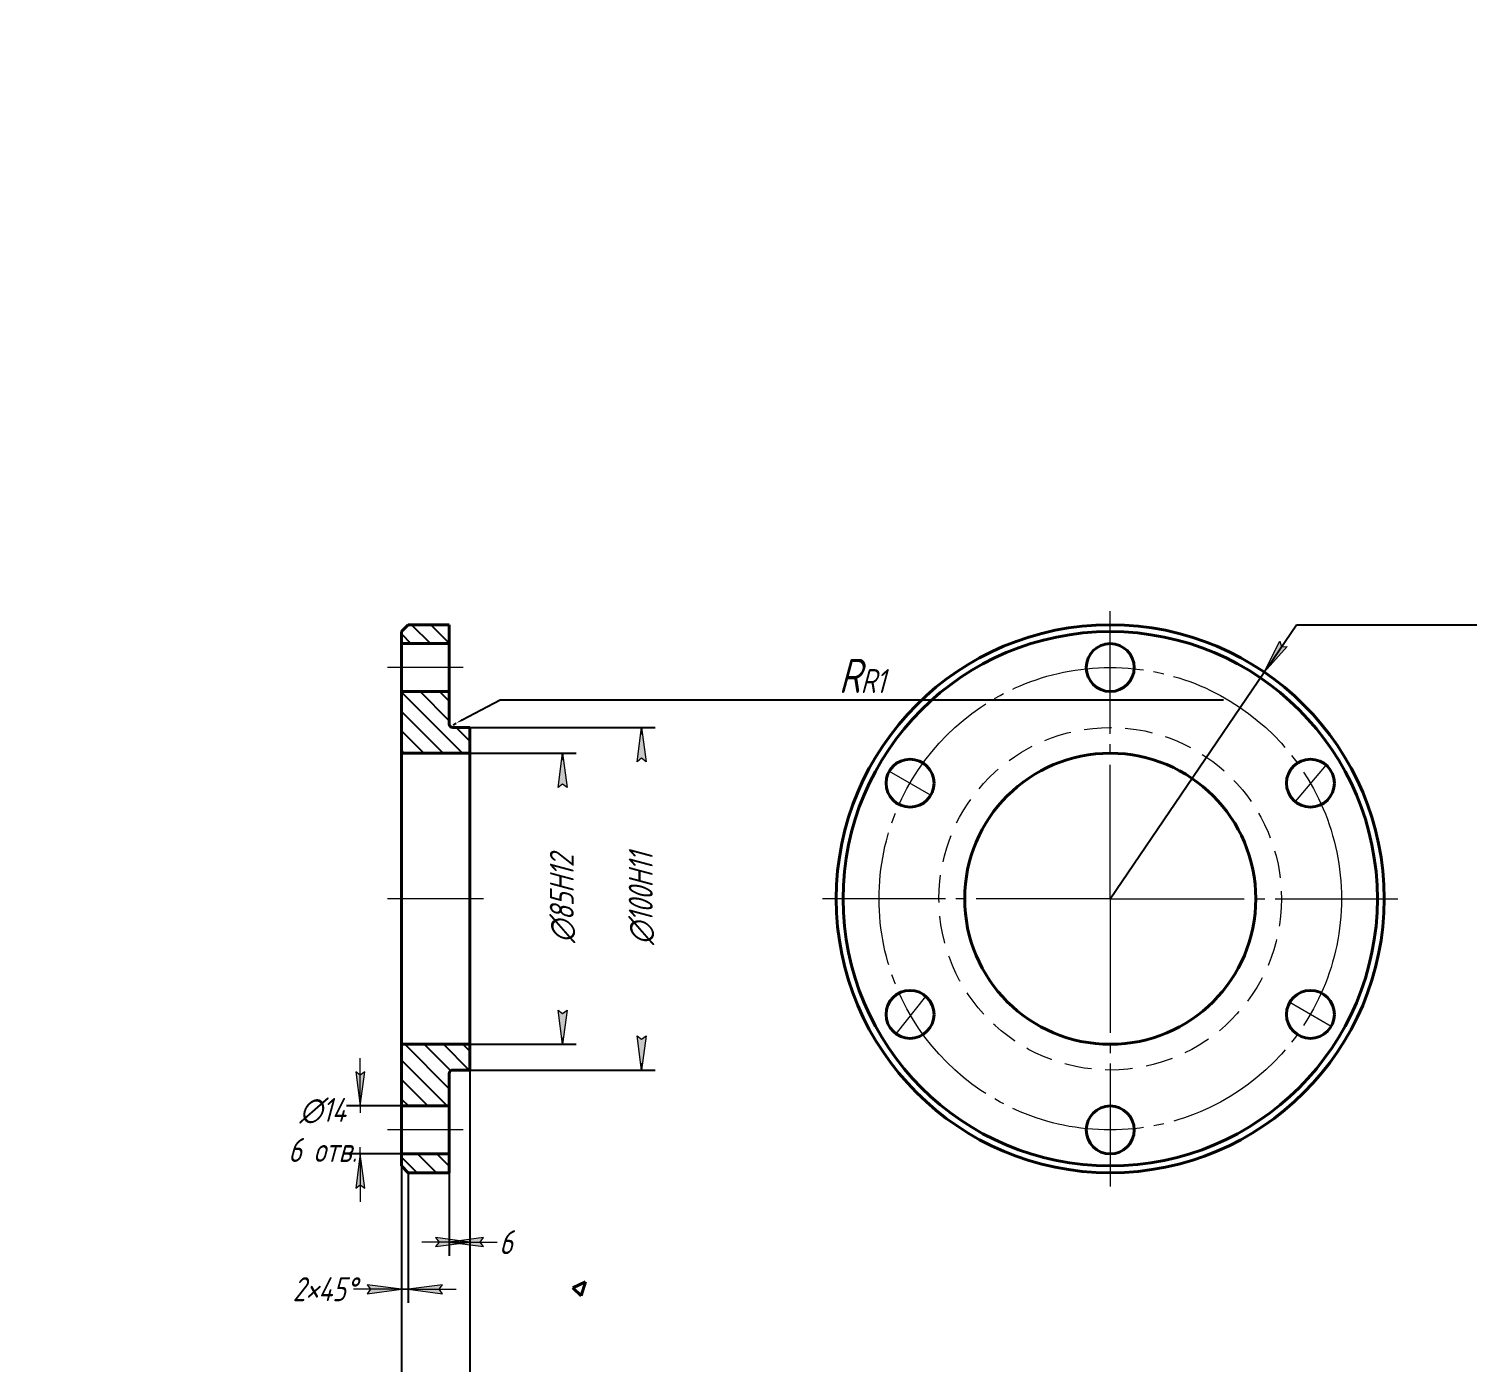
# Model space of a CAD drawing. Header units: millimetres. Extents: x 0 to 210, y 0 to 297.
# Drawn here: x 0 to 210, y 102.3 to 297 of the extents above; entities that cross this region are included whole.
import ezdxf

# ---------------------------------------------------------------- set-up
doc = ezdxf.new("R2010")
doc.units = ezdxf.units.MM
for name, pattern in [('K5LT_AXLED', [24.06194496154785, 19.56194496154785, -1.5, 1.5, -1.5]), ('K5LT_BASIC', [0]), ('K5LT_DASHED', [6, 4, -2]), ('K5LT_THIN', [0])]:
    doc.linetypes.add(name, pattern=pattern)
doc.layers.add('Системный слой', color=7, linetype='Continuous')
doc.styles.add('KDIMTEXTSTYLE', font='GOST_AU.SHX', dxfattribs={"width": 0.96, "oblique": 15, "height": 5})
doc.dimstyles.new('KDIMSTYLE (0.50)', dxfattribs={"dimtxt": 5, "dimasz": 1, "dimexe": 2, "dimexo": 0.0625, "dimgap": 1, "dimtad": 1, "dimlfac": 2, "dimtxsty": 'KDIMTEXTSTYLE', "dimsah": 1, "dimcen": 0.09, "dimdle": 1, "dimadec": 0, "dimazin": 0, "dimtfac": 0.667, "dimtmove": 0, "dimatfit": 3, "dimfxl": 1, "dimtvp": 1, "dimtolj": 1, "dimtzin": 0, "dimarcsym": 0})

# ---------------------------------------------------------------- blocks, each defined once
blk = doc.blocks.new('U0')
at = {"layer": 'Системный слой', "color": 30, "linetype": 'K5LT_AXLED', "lineweight": 18, "true_color": 0xff8000}
for q in [(157.8827896399127, 212), (115.8827896399127, 170), (199.8827896399127, 170), (157.8827896399127, 128)]:
    blk.add_line((157.8827896399127, 170), q, dxfattribs=at)
blk = doc.blocks.new('KDIMARROW_01')
at = {"layer": 'Системный слой'}
blk.add_hatch(color=0, dxfattribs=at).paths.add_polyline_path([(0, 0), (-5, 0.658262491226197), (-4.5, 5.51091059616309e-16), (-5, -0.6582624912261956)])
at = {"layer": 'Системный слой', "color": 0, "linetype": 'K5LT_THIN', "lineweight": 18}
for p, q in [((-4.5, 5.51091059616309e-16), (-5, 0.658262491226197)), ((-5, 0.658262491226197), (0, 0)), ((0, 0), (-5, -0.6582624912261956)), ((-5, -0.6582624912261956), (-4.5, 5.51091059616309e-16)), ((0, 0), (-1, 0))]:
    blk.add_line(p, q, dxfattribs=at)
blk = doc.blocks.new('KDIMARROW_02')
at = {"layer": 'Системный слой'}
blk.add_hatch(color=0, dxfattribs=at).paths.add_polyline_path([(4.5, -5.51091059616309e-16), (5, 0.6582624912261956), (0, 0), (5, -0.658262491226197)])
at = {"layer": 'Системный слой', "color": 0, "linetype": 'K5LT_THIN', "lineweight": 18}
for p, q in [((0, 0), (-1, 0)), ((5, 0.6582624912261956), (0, 0)), ((0, 0), (5, -0.658262491226197)), ((0, 0), (7, -8.572527594031472e-16)), ((4.5, -5.51091059616309e-16), (5, 0.6582624912261956)), ((5, -0.658262491226197), (4.5, -5.51091059616309e-16))]:
    blk.add_line(p, q, dxfattribs=at)

msp = doc.modelspace()

# ---------------------------------------------------------------- hatches: boundary and pattern name
at = {"layer": 'Системный слой'}
h = msp.add_hatch(dxfattribs=at)
h.set_pattern_fill('', angle=135, style=0, pattern_type=0)
h.set_pattern_definition([(135, (0, 0), (-1.414213562373095, -1.414213562373095), [])])
h.paths.add_polyline_path([(61.39509047011953, 130), (61.39509047011953, 132.75), (54.39509047011954, 132.7500000000001), (54.39509047011954, 131), (55.39509047011954, 130)])
h.paths.add_polyline_path([(61.39509047011953, 139.75), (61.39509047011953, 144.5), (61.54153707952626, 144.8535533905933), (61.89509047011953, 145), (64.39509047011953, 145), (64.39509047011954, 148.75), (54.39509047011954, 148.75), (54.39509047011954, 139.75)])
h.paths.add_polyline_path([(61.39509047011954, 195.5), (61.39509047011954, 200.25), (54.39509047011954, 200.25), (54.39509047011954, 191.25), (64.39509047011953, 191.25), (64.39509047011954, 195), (61.89509047011954, 195), (61.54153707952626, 195.1464466094067)])
h.paths.add_polyline_path([(61.39509047011954, 207.25), (61.39509047011954, 210), (55.39509047011954, 210), (54.39509047011954, 209), (54.39509047011954, 207.25)])

# ---------------------------------------------------------------- linework, layer by layer
at = {"layer": 'Системный слой', "color": 150, "linetype": 'K5LT_BASIC', "lineweight": 40, "true_color": 0x0080ff}
for p, q in [((55.39509047011954, 210), (54.39509047011954, 209)), ((55.39509047011954, 210), (61.39509047011954, 210)), ((61.39509047011954, 207.25), (61.39509047011954, 210)), ((54.39509047011954, 209), (54.39509047011954, 207.25)), ((54.39509047011954, 207.25), (54.39509047011954, 200.25)), ((61.39509047011954, 207.25), (54.39509047011954, 207.25)), ((61.39509047011954, 207.25), (61.39509047011954, 200.25)), ((54.39509047011954, 200.25), (54.39509047011954, 191.25)), ((61.39509047011954, 200.25), (54.39509047011954, 200.25)), ((61.39509047011954, 195.5), (61.39509047011954, 200.25)), ((61.89509047011954, 195), (64.39509047011954, 195)), ((64.39509047011954, 191.25), (64.39509047011954, 195)), ((54.39509047011954, 191.25), (54.39509047011954, 148.75)), ((64.39509047011954, 191.25), (54.39509047011954, 191.25)), ((64.39509047011954, 191.25), (64.39509047011954, 148.75)), ((54.39509047011954, 148.75), (54.39509047011954, 139.75)), ((64.39509047011954, 148.75), (54.39509047011954, 148.75)), ((64.39509047011953, 145), (64.39509047011954, 148.75)), ((61.89509047011953, 145), (64.39509047011953, 145)), ((61.39509047011953, 139.75), (61.39509047011953, 144.5)), ((54.39509047011954, 139.75), (54.39509047011954, 132.75)), ((61.39509047011953, 139.75), (54.39509047011954, 139.75)), ((61.39509047011953, 139.75), (61.39509047011953, 132.75)), ((54.39509047011954, 132.75), (54.39509047011954, 131)), ((61.39509047011953, 132.75), (54.39509047011954, 132.75)), ((61.39509047011953, 130), (61.39509047011953, 132.75)), ((55.39509047011954, 130), (54.39509047011954, 131)), ((55.39509047011954, 130), (61.39509047011953, 130)), ((81.2829471546289, 114.0880051130481), (79.43164162336282, 113.1970114866501)), ((81.2829471546289, 114.0880051130481), (80.66584531087354, 112.0413472677777)), ((79.43164162336281, 113.1970114866501), (80.66584531087354, 112.0413472677777))]:
    msp.add_line(p, q, dxfattribs=at)
at = {"layer": 'Системный слой', "color": 30, "linetype": 'K5LT_AXLED', "lineweight": 18, "true_color": 0xff8000}
for p, q in [((63.39509047011954, 203.75), (52.39509047011954, 203.75)), ((189.3842742638321, 189.5363704219083), (184.874550838471, 184.1828563315942)), ((125.6233433489424, 188.6250000000001), (131.6855211754335, 185.125)), ((66.39509047011954, 170), (52.39509047011954, 170)), ((126.6378744603402, 150.2643192013426), (130.982694127054, 155.7382731752747)), ((190.1422359308831, 151.375), (184.080058104392, 154.875)), ((63.39509047011953, 136.25), (52.39509047011954, 136.25))]:
    msp.add_line(p, q, dxfattribs=at)
at = {"layer": 'Системный слой', "color": 150, "linetype": 'K5LT_BASIC', "lineweight": 40, "true_color": 0x0080ff}
for centre, radius in [((157.8827896399127, 170), 40), ((157.8827896399127, 170), 39), ((157.8827896399127, 203.75), 3.5), ((157.8827896399127, 170), 21.25), ((128.654432262188, 186.8750000000001), 3.5), ((187.1111470176376, 186.875), 3.5), ((128.6544322621879, 153.125), 3.5), ((187.1111470176375, 153.125), 3.5), ((157.8827896399127, 136.25), 3.5)]:
    msp.add_circle(centre, radius, dxfattribs=at)
at = {"layer": 'Системный слой', "color": 30, "linetype": 'K5LT_AXLED', "lineweight": 18, "true_color": 0xff8000}
msp.add_circle((157.8827896399127, 170), 33.75, dxfattribs=at)
at = {"layer": 'Системный слой', "color": 7, "linetype": 'K5LT_DASHED', "lineweight": 18}
msp.add_circle((157.8827896399127, 170), 25, dxfattribs=at)
at = {"layer": 'Системный слой', "color": 150, "linetype": 'K5LT_BASIC', "lineweight": 40, "true_color": 0x0080ff}
for centre, start, end in [((61.89509047011954, 195.5), 180, 270), ((61.89509047011953, 144.5), 90, 180)]:
    msp.add_arc(centre, 0.5, start, end, dxfattribs=at)

# ---------------------------------------------------------------- block references
at = {"layer": 'Системный слой'}
msp.add_blockref('U0', (0, 0), dxfattribs=at)

# ---------------------------------------------------------------- dimensions: what is measured, and where the dimension line sits
at = {"layer": 'Системный слой', "color": 7}
msp.add_diameter_dim(center=(157.88278963991274, 170), radius=39.999999999999986, location=(185.080058104392, 210), dimstyle='KDIMSTYLE (0.50)', override={"dimtih": 1, "dimtoh": 1, "dimpost": '\\H3.5;\\W0.965;\\Q15;∅<>', "dimblk1": 'KDIMARROW_01', "dimblk2": 'KDIMARROW_01', "dimclrt": 7, "dimtmove": 1, "dimatfit": 2, "dimtolj": 1}, dxfattribs=at).render()
msp.add_radius_dim(center=(61.96704213105056, 195.4090212676038), radius=0.50000000000003, location=(68.84139353406351, 199.0340212676038), dimstyle='KDIMSTYLE (0.50)', override={"dimtih": 1, "dimtoh": 1, "dimpost": '\\H3.5;\\W0.965;\\Q15;R<>', "dimblk2": 'KDIMARROW_01', "dimclrt": 7, "dimtmove": 1, "dimtolj": 1}, dxfattribs=at).render()
for base, p1, p2, location, override in [((89.45696804278444, 195), (64.39509047011953, 145), (64.39509047011954, 195), (89.45696804278444, 170), {"dimexo": 0, "dimpost": '\\H3.5;\\W0.965;\\Q15;∅<>\\H3.5;\\W0.965;\\Q15;\\Q15;H11', "dimblk1": 'KDIMARROW_01', "dimblk2": 'KDIMARROW_01', "dimse1": 0, "dimse2": 0, "dimclrt": 7, "dimtolj": 1}), ((77.93641604938604, 191.25), (64.39509047011954, 148.75), (64.39509047011954, 191.25), (77.93641604938604, 170), {"dimexo": 0, "dimpost": '\\H3.5;\\W0.965;\\Q15;∅<>\\H3.5;\\W0.965;\\Q15;\\Q15;H12', "dimblk1": 'KDIMARROW_01', "dimblk2": 'KDIMARROW_01', "dimse1": 0, "dimse2": 0, "dimclrt": 7, "dimtolj": 1})]:
    msp.add_linear_dim(base=base, p1=p1, p2=p2, angle=90, location=location, dimstyle='KDIMSTYLE (0.50)', override=override, dxfattribs=at).render()
for base, p1, p2, location, override in [((54.39509047011954, 91.36466495815704), (64.39509047011953, 147.5), (54.39509047011954, 132.75), (59.39509047011954, 91.36466495815704), {"dimexo": 0, "dimpost": '\\H3.5;\\W0.965;\\Q15;<>', "dimblk1": 'KDIMARROW_02', "dimblk2": 'KDIMARROW_02', "dimse1": 0, "dimse2": 0, "dimclrt": 7, "dimtolj": 1}), ((61.39509047011953, 119.8715269997632), (64.39509047011953, 147.5), (61.39509047011953, 130), (69.65509047011953, 119.8715269997632), {"dimexo": 0, "dimtoh": 1, "dimpost": '\\H3.5;\\W0.965;\\Q15;<>', "dimblk1": 'KDIMARROW_02', "dimblk2": 'KDIMARROW_02', "dimse1": 0, "dimse2": 0, "dimclrt": 7, "dimtmove": 1, "dimtolj": 1}), ((54.39509047011954, 113.0038813767484), (55.39509047011954, 130), (54.39509047011954, 131), (43.17418421249015, 113.0038813767484), {"dimexo": 0, "dimpost": '\\H3.5;\\W0.965;\\Q15;<>\\H3.5;\\W0.965;\\Q15;\\Q15;\\Q15;×\\Q15;45\\Q15;°\\Q15;', "dimblk1": 'KDIMARROW_02', "dimblk2": 'KDIMARROW_02', "dimse1": 0, "dimse2": 0, "dimclrt": 7, "dimtolj": 1})]:
    msp.add_linear_dim(base=base, p1=p1, p2=p2, location=location, dimstyle='KDIMSTYLE (0.50)', override=override, dxfattribs=at).render()
msp.add_linear_dim(base=(48.39509047011954, 139.75), p1=(54.39509047011954, 132.75), p2=(54.39509047011954, 139.75), angle=90, dimstyle='KDIMSTYLE (0.50)', override={"dimexo": 0, "dimtoh": 1, "dimpost": '\\H3.5;\\W0.965;\\Q15;∅<>\\X\\H3.5;\\W0.965;\\Q15;\\Q15;6 отв.', "dimblk1": 'KDIMARROW_02', "dimblk2": 'KDIMARROW_02', "dimse1": 0, "dimse2": 0, "dimclrt": 7, "dimtmove": 1, "dimtolj": 1}, dxfattribs=at).render()

doc.saveas('drawing.dxf')
